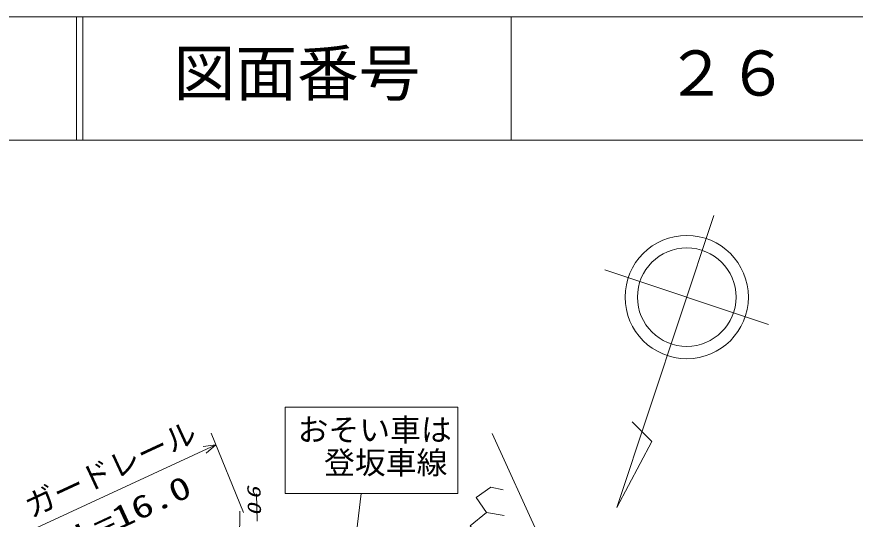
# Model space of a CAD drawing. Units: millimetres, scale not verified. Extents: x -71326 to 568674, y -102781 to 257219.
# Drawn here: x 392573 to 460559, y 216458 to 257219 of the extents above; entities that cross this region are included whole.
import ezdxf
from ezdxf.enums import TextEntityAlignment as Align

# ---------------------------------------------------------------- set-up
doc = ezdxf.new("R2010")
doc.units = ezdxf.units.MM
doc.header["$LTSCALE"] = 1000
doc.linetypes.add('CHAIN', pattern=[18.5, 12, -1.5, 3.5, -1.5])
for name, color, linetype, lineweight in [('M-BGD', 7, 'Continuous', 13), ('M-BMK-LINE', 2, 'CHAIN', 13), ('M-BMK-SRVR', 3, 'Continuous', 13), ('M-STR-HTXT', 7, 'Continuous', 13), ('M-STR-STRC', 7, 'Continuous', 13), ('M-TTL', 2, 'Continuous', 13), ('M-TTL-LINE', 7, 'Continuous', 13), ('M-TTL-TXT', 7, 'Continuous', 13)]:
    doc.layers.add(name, color=color, linetype=linetype, lineweight=lineweight)
doc.styles.add('ＭＳ ゴシック', font='')
doc.styles.get('ＭＳ ゴシック').set_extended_font_data('MS Gothic')

# ---------------------------------------------------------------- blocks, each defined once
blk = doc.blocks.new('BUHIN6')
at = {"color": 7, "linetype": 'Continuous', "lineweight": 13}
blk.add_lwpolyline([(0, -2000), (2000, 0), (0, 2000)], dxfattribs=at)
blk = doc.blocks.new('BUHIN12')
at = {"color": 7, "linetype": 'Continuous', "lineweight": 13}
blk.add_lwpolyline([(-288, -1000), (0, 0), (285, -1000)], dxfattribs=at)

msp = doc.modelspace()

# ---------------------------------------------------------------- linework, layer by layer
at = {"layer": 'M-BGD'}
for p, q in [((408617, 253754), (408664, 253894)), ((431023, 219062), (432013, 218850)), ((430670, 217013), (432084, 216765))]:
    msp.add_line(p, q, dxfattribs=at)
for points in [[(412062, 216295), (412011, 218524)], [(410600, 212322), (410668, 217108)]]:
    msp.add_lwpolyline(points, dxfattribs=at)
at = {"layer": 'M-BMK-LINE', "linetype": 'Continuous'}
msp.add_line((431128, 223424), (454800, 171357), dxfattribs=at)
at = {"layer": 'M-BMK-SRVR'}
for p, q in [((441217, 217397), (449100, 241097)), ((440256, 236686), (453540, 232268)), ((444059, 222775), (442477, 224355)), ((441217, 217397), (444059, 222775))]:
    msp.add_line(p, q, dxfattribs=at)
for radius in [5000, 4000]:
    msp.add_circle((446898, 234477), radius, dxfattribs=at)
at = {"layer": 'M-STR-HTXT'}
for p, q in [((408342, 223429), (410946, 216998)), ((393106, 215268), (408721, 222504))]:
    msp.add_line(p, q, dxfattribs=at)
at = {"layer": 'M-STR-STRC'}
for p, q in [((414345, 225541), (428345, 225541)), ((414345, 218541), (414345, 225541)), ((428345, 225541), (428345, 218541)), ((414345, 218541), (428345, 218541)), ((418374, 200970), (420495, 218541))]:
    msp.add_line(p, q, dxfattribs=at)
at = {"layer": 'M-TTL'}
msp.add_line((568674, 257219), (-71326, 257219), dxfattribs=at)
at = {"layer": 'M-TTL-LINE'}
for p, q in [((397421, 257219), (397421, 247219)), ((397921, 257219), (397921, 247219)), ((432671, 257219), (432671, 247219)), ((-71326, 247219), (568674, 247219))]:
    msp.add_line(p, q, dxfattribs=at)

# ---------------------------------------------------------------- block references
at = {"layer": 'M-BGD'}
for p, xscale, yscale, rotation in [((430847, 218037), 0.5199705, 0.5199705, 170.21759), ((430546, 215793), 0.6127203, 0.6127203, 174.2072)]:
    msp.add_blockref('BUHIN6', p, dxfattribs=dict(at, xscale=xscale, yscale=yscale, rotation=rotation))
at = {"layer": 'M-STR-HTXT', "rotation": 294.8637}
msp.add_blockref('BUHIN12', (408721, 222504), dxfattribs=at)

# ---------------------------------------------------------------- texts
at = {"layer": 'M-BGD', "insert": (411243, 219349), "char_height": 1100, "attachment_point": 7, "rotation": 271.3, "style": 'ＭＳ ゴシック'}
msp.add_mtext('\\T1.33;\\W1.35;\\Q15;90', dxfattribs=at)
at = {"layer": 'M-STR-HTXT', "style": 'ＭＳ ゴシック'}
msp.add_text('ガードレール', height=1833, rotation=24.9, dxfattribs=at).set_placement((393976, 216050), align=Align.BOTTOM_LEFT)
at = {"layer": 'M-STR-HTXT', "style": 'ＭＳ ゴシック', "width": 1.35}
msp.add_text('L=16.0', height=1833, rotation=24.9, dxfattribs=at).set_placement((398000, 213675), align=Align.BOTTOM_LEFT)
at = {"layer": 'M-STR-STRC', "style": 'ＭＳ ゴシック'}
for s, p in [('おそい車は', (415345, 222251)), ('登坂車線', (417488, 219578))]:
    msp.add_text(s, height=1833, dxfattribs=at).set_placement(p, align=Align.BOTTOM_LEFT)
at = {"layer": 'M-TTL-TXT', "style": 'ＭＳ ゴシック'}
for s, p in [('図面番号', (405296, 249719)), ('２６', (445171, 249719))]:
    msp.add_text(s, height=3666, dxfattribs=at).set_placement(p, align=Align.BOTTOM_LEFT)

doc.saveas('drawing.dxf')
